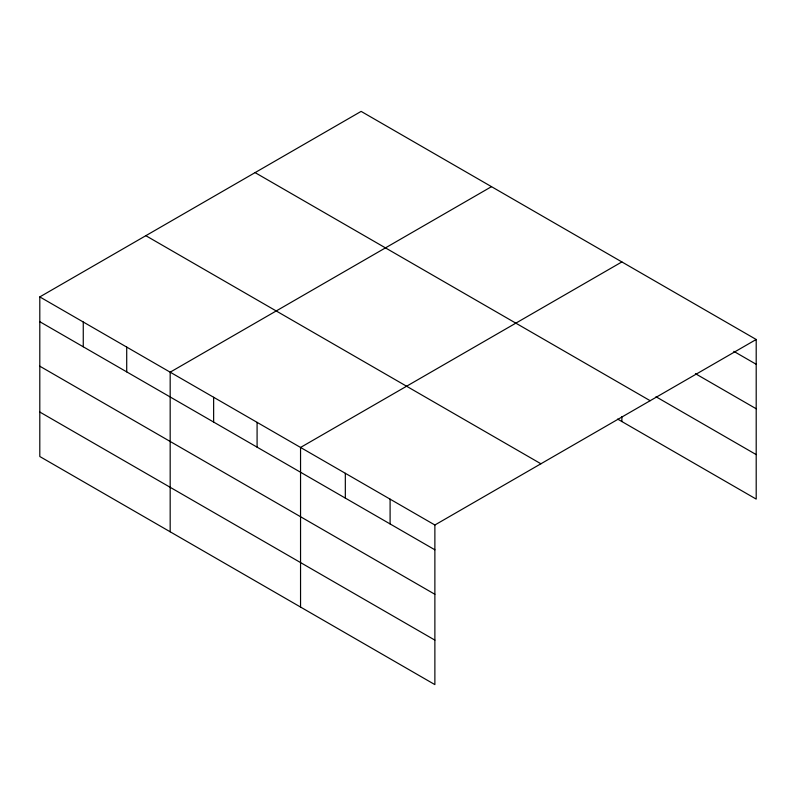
<?xml version="1.0" encoding="UTF-8"?>
<svg xmlns="http://www.w3.org/2000/svg" width="796" height="796" viewBox="0 0 796 796"><rect width="100%" height="100%" fill="white"/><g stroke="black" fill="none" stroke-linecap="round" stroke-linejoin="round"><path stroke-width="1.19" d="M434.875 594.284L434.875 525.002L39.8 296.908L39.8 456.516L434.875 684.61L434.875 594.284L39.8 366.19M617.636 419.094L756.2 499.092L756.2 339.484L361.125 111.39L39.8 296.908M491.5 186.662L170.175 372.18L170.175 531.788M621.875 261.934L300.55 447.452L300.55 607.059M434.875 525.002L756.2 339.484M733.812 351.354L756.2 364.279M695.435 373.682L756.2 408.766M655.994 396.746L756.2 454.606M255.088 172.613L650.163 400.706M145.837 235.686L540.912 463.779M39.8 321.703L434.875 549.797M39.8 412.03L434.875 640.123M621.875 416.597L621.875 421.542M390.1 499.152L390.1 523.947M345.325 473.302L345.325 498.097M257.088 422.358L257.088 447.153M213.636 397.274L213.636 422.059M126.713 347.086L126.713 371.881M83.262 322.002L83.262 346.787"/></g></svg>
